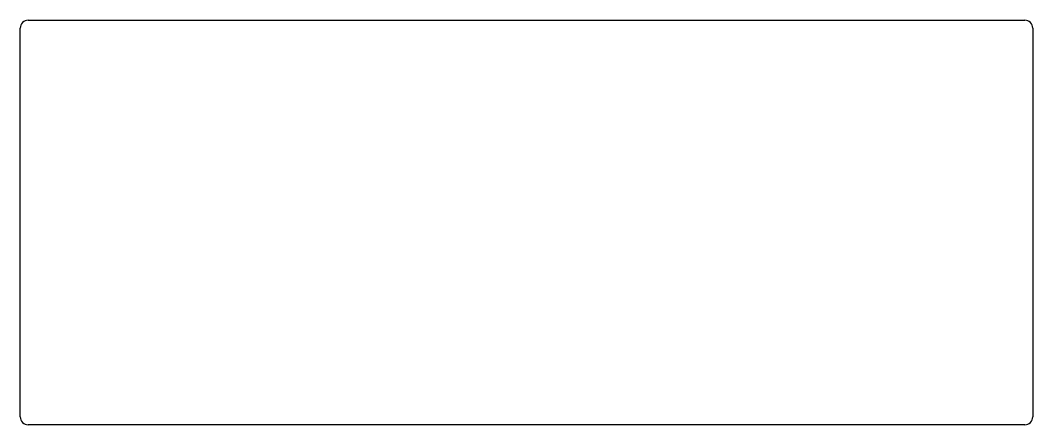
# Model space of a CAD drawing. Header units: millimetres. Extents: x -64 to 64, y -25 to 25.
import ezdxf

# ---------------------------------------------------------------- set-up
doc = ezdxf.new("R2010")
doc.units = ezdxf.units.MM
doc.layers.add('Sketch', color=7, linetype='CONTINUOUS')

msp = doc.modelspace()

# ---------------------------------------------------------------- linework, layer by layer
at = {"layer": 'Sketch'}
for p, q in [((-62.5, 25.4), (62.5, 25.4)), ((-63.5, -24.4), (-63.5, 24.4)), ((63.5, 24.4), (63.5, -24.4)), ((62.5, -25.4), (-62.5, -25.4))]:
    msp.add_line(p, q, dxfattribs=at)
for centre, start, end in [((-62.5, 24.4), 90, 180), ((62.5, 24.4), 0, 90), ((-62.5, -24.4), -180, -90), ((62.5, -24.4), -90, 0)]:
    msp.add_arc(centre, 1, start, end, dxfattribs=at)

doc.saveas('drawing.dxf')
